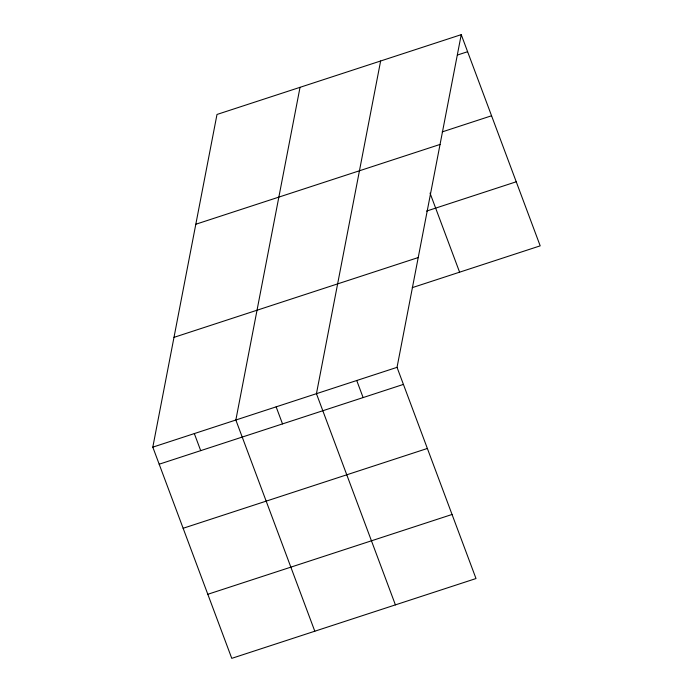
<?xml version="1.0" encoding="UTF-8"?>
<svg xmlns="http://www.w3.org/2000/svg" width="693" height="693" viewBox="0 0 693 693"><rect width="100%" height="100%" fill="white"/><g stroke="black" fill="none" stroke-linecap="round" stroke-linejoin="round"><path stroke-width="1.04" d="M461.235 34.65L397.037 367.342L476.004 578.542L231.765 658.35L152.806 447.15L216.996 114.458L461.235 34.65L540.193 245.85L412.248 287.656M300.034 87.318L235.845 420.019L314.804 631.219M380.63 60.984L316.441 393.685L395.408 604.885M457.536 54.998L467.61 51.706M442.195 131.904L491.562 115.774M195.816 224.246L440.046 144.439M426.576 211.079L516.242 181.783M173.986 337.361L418.217 257.553M152.806 447.15L397.037 367.342M159.182 464.206L403.413 384.407M183.134 528.274L427.364 448.466M207.813 594.282L452.044 514.475M430.032 193.113L459.598 272.184M356.739 380.509L363.115 397.574M276.143 406.852L282.519 423.908M194.326 433.584L200.701 450.641"/></g></svg>
